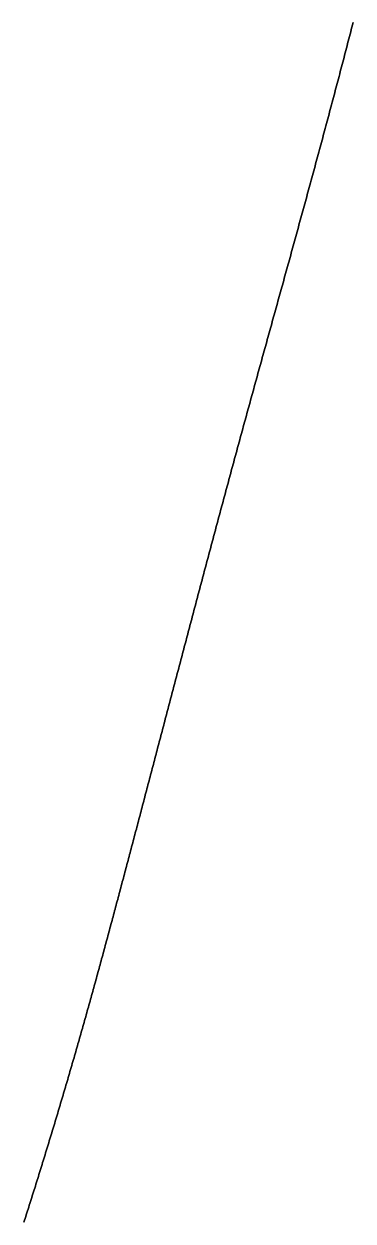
# Model space of a CAD drawing. Header units: inches. Extents: x 130170 to 284068, y 377793 to 804530.
# Drawn here: x 260494.7 to 260509.1, y 746083.3 to 746135.8 of the extents above; entities that cross this region are included whole.
import ezdxf

# ---------------------------------------------------------------- set-up
doc = ezdxf.new("R2010")
doc.units = ezdxf.units.IN
doc.header["$MEASUREMENT"] = 0
doc.layers.add('muni_il', color=7, linetype='Continuous')

msp = doc.modelspace()

# ---------------------------------------------------------------- linework, layer by layer
at = {"layer": 'muni_il'}
for points in [[(260494.651, 746083.234), (260494.677, 746083.315), (260494.704, 746083.397), (260494.73, 746083.479), (260494.756, 746083.561), (260494.782, 746083.643), (260494.808, 746083.726), (260494.835, 746083.809), (260494.861, 746083.892), (260494.887, 746083.975), (260494.914, 746084.058), (260494.94, 746084.142), (260494.967, 746084.226), (260494.993, 746084.31), (260495.02, 746084.394), (260495.046, 746084.478), (260495.073, 746084.563), (260495.099, 746084.647), (260495.126, 746084.732), (260495.153, 746084.817), (260495.179, 746084.902), (260495.206, 746084.987), (260495.233, 746085.073), (260495.259, 746085.158), (260495.286, 746085.244), (260495.313, 746085.33), (260495.339, 746085.415), (260495.366, 746085.501), (260495.393, 746085.587), (260495.42, 746085.674), (260495.446, 746085.76), (260495.473, 746085.846), (260495.5, 746085.933), (260495.526, 746086.019), (260495.553, 746086.106), (260495.58, 746086.192), (260495.606, 746086.279), (260495.633, 746086.366), (260495.66, 746086.453), (260495.686, 746086.54), (260495.713, 746086.627), (260495.739, 746086.714), (260495.766, 746086.801), (260495.792, 746086.888), (260495.819, 746086.975), (260495.845, 746087.062), (260495.872, 746087.149), (260495.898, 746087.236), (260495.925, 746087.324), (260495.951, 746087.411), (260495.978, 746087.498), (260496.004, 746087.586), (260496.03, 746087.673), (260496.056, 746087.76), (260496.083, 746087.847), (260496.109, 746087.935), (260496.135, 746088.022), (260496.161, 746088.109), (260496.187, 746088.196), (260496.213, 746088.284), (260496.239, 746088.371), (260496.265, 746088.458), (260496.291, 746088.545), (260496.317, 746088.633), (260496.343, 746088.72), (260496.369, 746088.807), (260496.395, 746088.894), (260496.42, 746088.981), (260496.446, 746089.068), (260496.472, 746089.155), (260496.497, 746089.242), (260496.523, 746089.329), (260496.548, 746089.416), (260496.574, 746089.503), (260496.599, 746089.59), (260496.624, 746089.676), (260496.65, 746089.763), (260496.675, 746089.85), (260496.7, 746089.936), (260496.725, 746090.023), (260496.751, 746090.109), (260496.776, 746090.196), (260496.801, 746090.282), (260496.826, 746090.369), (260496.851, 746090.455), (260496.876, 746090.541), (260496.9, 746090.627), (260496.925, 746090.714), (260496.95, 746090.8), (260496.975, 746090.886), (260496.999, 746090.972), (260497.024, 746091.057), (260497.048, 746091.143), (260497.073, 746091.229), (260497.097, 746091.315), (260497.122, 746091.401), (260497.146, 746091.486), (260497.171, 746091.572), (260497.195, 746091.658), (260497.219, 746091.743), (260497.243, 746091.829), (260497.267, 746091.914), (260497.292, 746091.999), (260497.315, 746092.084), (260497.339, 746092.17), (260497.364, 746092.255), (260497.387, 746092.34), (260497.411, 746092.425), (260497.435, 746092.51), (260497.459, 746092.595), (260497.483, 746092.68), (260497.506, 746092.765), (260497.53, 746092.85), (260497.554, 746092.935), (260497.577, 746093.019), (260497.601, 746093.104), (260497.624, 746093.189), (260497.648, 746093.273), (260497.672, 746093.358), (260497.695, 746093.443), (260497.718, 746093.527), (260497.742, 746093.612), (260497.765, 746093.696), (260497.788, 746093.781), (260497.812, 746093.865), (260497.835, 746093.95), (260497.858, 746094.034), (260497.881, 746094.118), (260497.904, 746094.203), (260497.928, 746094.287), (260497.951, 746094.371), (260497.974, 746094.455), (260497.997, 746094.54), (260498.02, 746094.624), (260498.043, 746094.708), (260498.066, 746094.792), (260498.089, 746094.876), (260498.112, 746094.961), (260498.134, 746095.045), (260498.157, 746095.129), (260498.18, 746095.213), (260498.203, 746095.298), (260498.226, 746095.382), (260498.249, 746095.466), (260498.271, 746095.55), (260498.294, 746095.634), (260498.317, 746095.718), (260498.34, 746095.803), (260498.362, 746095.887), (260498.385, 746095.971), (260498.408, 746096.055), (260498.431, 746096.14), (260498.453, 746096.224), (260498.476, 746096.308), (260498.499, 746096.393), (260498.521, 746096.477), (260498.544, 746096.561), (260498.567, 746096.646), (260498.589, 746096.73), (260498.612, 746096.815), (260498.635, 746096.899), (260498.657, 746096.984), (260498.68, 746097.068), (260498.702, 746097.153), (260498.725, 746097.238), (260498.748, 746097.322), (260498.77, 746097.407), (260498.793, 746097.492), (260498.816, 746097.577), (260498.838, 746097.662), (260498.861, 746097.747), (260498.884, 746097.832), (260498.906, 746097.917), (260498.929, 746098.002), (260498.951, 746098.087), (260498.974, 746098.172), (260498.997, 746098.257), (260499.019, 746098.342), (260499.042, 746098.428), (260499.065, 746098.513), (260499.088, 746098.599), (260499.11, 746098.684), (260499.133, 746098.77), (260499.156, 746098.855), (260499.178, 746098.941), (260499.201, 746099.027), (260499.224, 746099.113), (260499.247, 746099.199), (260499.269, 746099.285), (260499.292, 746099.371), (260499.315, 746099.457), (260499.338, 746099.543), (260499.361, 746099.63), (260499.384, 746099.716), (260499.406, 746099.803), (260499.429, 746099.889), (260499.452, 746099.976), (260499.475, 746100.062), (260499.498, 746100.149), (260499.521, 746100.236), (260499.544, 746100.323), (260499.567, 746100.41), (260499.59, 746100.497), (260499.613, 746100.584), (260499.636, 746100.671), (260499.659, 746100.759), (260499.682, 746100.846), (260499.705, 746100.934), (260499.728, 746101.021), (260499.751, 746101.109), (260499.774, 746101.197), (260499.798, 746101.285), (260499.821, 746101.373), (260499.844, 746101.461), (260499.867, 746101.549), (260499.891, 746101.637), (260499.914, 746101.725), (260499.937, 746101.814), (260499.96, 746101.902), (260499.984, 746101.991), (260500.007, 746102.079), (260500.03, 746102.168), (260500.054, 746102.257), (260500.077, 746102.346), (260500.101, 746102.435), (260500.124, 746102.524), (260500.148, 746102.613), (260500.171, 746102.702), (260500.195, 746102.792), (260500.218, 746102.881), (260500.242, 746102.971), (260500.265, 746103.06), (260500.289, 746103.15), (260500.313, 746103.24), (260500.336, 746103.33), (260500.36, 746103.42), (260500.384, 746103.51), (260500.408, 746103.6), (260500.431, 746103.69), (260500.455, 746103.781), (260500.479, 746103.871), (260500.503, 746103.961), (260500.526, 746104.052), (260500.55, 746104.143), (260500.574, 746104.233), (260500.598, 746104.324), (260500.622, 746104.415), (260500.646, 746104.506), (260500.67, 746104.597), (260500.694, 746104.689), (260500.718, 746104.78), (260500.742, 746104.871), (260500.766, 746104.963), (260500.79, 746105.054), (260500.815, 746105.146), (260500.839, 746105.237), (260500.863, 746105.329), (260500.887, 746105.421), (260500.911, 746105.513), (260500.935, 746105.605), (260500.96, 746105.697), (260500.984, 746105.789), (260501.008, 746105.881), (260501.033, 746105.973), (260501.057, 746106.066), (260501.081, 746106.158), (260501.106, 746106.251), (260501.13, 746106.343), (260501.154, 746106.436), (260501.179, 746106.529), (260501.203, 746106.621), (260501.228, 746106.714), (260501.252, 746106.807), (260501.277, 746106.9), (260501.301, 746106.993), (260501.326, 746107.086), (260501.35, 746107.179), (260501.375, 746107.273), (260501.4, 746107.366), (260501.424, 746107.459), (260501.449, 746107.553), (260501.474, 746107.646), (260501.498, 746107.74), (260501.523, 746107.833), (260501.548, 746107.927), (260501.572, 746108.021), (260501.597, 746108.114), (260501.622, 746108.208), (260501.647, 746108.302), (260501.672, 746108.396), (260501.696, 746108.49), (260501.721, 746108.584), (260501.746, 746108.678), (260501.771, 746108.772), (260501.796, 746108.866), (260501.821, 746108.961), (260501.846, 746109.055), (260501.871, 746109.149), (260501.896, 746109.244), (260501.921, 746109.338), (260501.946, 746109.433), (260501.971, 746109.527), (260501.996, 746109.622), (260502.021, 746109.716), (260502.046, 746109.811), (260502.071, 746109.906), (260502.096, 746110), (260502.121, 746110.095), (260502.146, 746110.19), (260502.171, 746110.285), (260502.196, 746110.38), (260502.222, 746110.475), (260502.247, 746110.57), (260502.272, 746110.665), (260502.297, 746110.76), (260502.322, 746110.855), (260502.348, 746110.95), (260502.373, 746111.045), (260502.398, 746111.14), (260502.424, 746111.236), (260502.449, 746111.331), (260502.474, 746111.426), (260502.5, 746111.522), (260502.525, 746111.617), (260502.55, 746111.712), (260502.576, 746111.808), (260502.601, 746111.903), (260502.627, 746111.999), (260502.652, 746112.094), (260502.678, 746112.19), (260502.703, 746112.285), (260502.729, 746112.381), (260502.754, 746112.476), (260502.78, 746112.572), (260502.805, 746112.668), (260502.831, 746112.763), (260502.856, 746112.859), (260502.882, 746112.955), (260502.907, 746113.05), (260502.933, 746113.146), (260502.959, 746113.242), (260502.984, 746113.338), (260503.01, 746113.434), (260503.036, 746113.53), (260503.061, 746113.626), (260503.087, 746113.722), (260503.113, 746113.818), (260503.139, 746113.914), (260503.164, 746114.01), (260503.19, 746114.106), (260503.216, 746114.202), (260503.242, 746114.298), (260503.268, 746114.394), (260503.293, 746114.49), (260503.319, 746114.586), (260503.345, 746114.682), (260503.371, 746114.779), (260503.397, 746114.875), (260503.423, 746114.971), (260503.449, 746115.067), (260503.475, 746115.164), (260503.501, 746115.26), (260503.527, 746115.356), (260503.553, 746115.453), (260503.579, 746115.549), (260503.605, 746115.646), (260503.631, 746115.742), (260503.657, 746115.838), (260503.683, 746115.935), (260503.709, 746116.031), (260503.736, 746116.128), (260503.762, 746116.225), (260503.788, 746116.321), (260503.814, 746116.418), (260503.84, 746116.514), (260503.867, 746116.611), (260503.893, 746116.708), (260503.919, 746116.805), (260503.946, 746116.901), (260503.972, 746116.998), (260503.998, 746117.095), (260504.025, 746117.192), (260504.051, 746117.289), (260504.077, 746117.386), (260504.104, 746117.483), (260504.13, 746117.58), (260504.157, 746117.677), (260504.183, 746117.774), (260504.21, 746117.871), (260504.236, 746117.968), (260504.263, 746118.065), (260504.289, 746118.162), (260504.316, 746118.26), (260504.343, 746118.357), (260504.369, 746118.454), (260504.396, 746118.552), (260504.423, 746118.649), (260504.449, 746118.747), (260504.476, 746118.844), (260504.503, 746118.942), (260504.529, 746119.039), (260504.556, 746119.137), (260504.583, 746119.234), (260504.61, 746119.332), (260504.637, 746119.43), (260504.664, 746119.527), (260504.69, 746119.625), (260504.717, 746119.723), (260504.744, 746119.821), (260504.771, 746119.919), (260504.798, 746120.017), (260504.825, 746120.115), (260504.852, 746120.213), (260504.879, 746120.311), (260504.906, 746120.409), (260504.933, 746120.508), (260504.961, 746120.606), (260504.988, 746120.704), (260505.015, 746120.803), (260505.042, 746120.901), (260505.069, 746121), (260505.096, 746121.098), (260505.124, 746121.197), (260505.151, 746121.296), (260505.178, 746121.394), (260505.205, 746121.493), (260505.233, 746121.592), (260505.26, 746121.691), (260505.288, 746121.79), (260505.315, 746121.889), (260505.342, 746121.988), (260505.37, 746122.087), (260505.397, 746122.186), (260505.425, 746122.285), (260505.452, 746122.385), (260505.48, 746122.484), (260505.507, 746122.584), (260505.535, 746122.683), (260505.562, 746122.783), (260505.59, 746122.882), (260505.617, 746122.982), (260505.645, 746123.082), (260505.673, 746123.182), (260505.7, 746123.282), (260505.728, 746123.382), (260505.756, 746123.482), (260505.784, 746123.582), (260505.811, 746123.682), (260505.839, 746123.782), (260505.867, 746123.882), (260505.895, 746123.983), (260505.922, 746124.083), (260505.95, 746124.184), (260505.978, 746124.284), (260506.006, 746124.385), (260506.034, 746124.486), (260506.062, 746124.587), (260506.09, 746124.687), (260506.117, 746124.788), (260506.145, 746124.889), (260506.173, 746124.99), (260506.201, 746125.091), (260506.229, 746125.193), (260506.257, 746125.294), (260506.285, 746125.395), (260506.313, 746125.497), (260506.341, 746125.598), (260506.369, 746125.7), (260506.397, 746125.801), (260506.425, 746125.903), (260506.454, 746126.005), (260506.482, 746126.106), (260506.51, 746126.208), (260506.538, 746126.31), (260506.566, 746126.412), (260506.594, 746126.514), (260506.622, 746126.616), (260506.65, 746126.719), (260506.679, 746126.821), (260506.707, 746126.923), (260506.735, 746127.026), (260506.763, 746127.128), (260506.791, 746127.231), (260506.819, 746127.333), (260506.848, 746127.436), (260506.876, 746127.538), (260506.904, 746127.641), (260506.932, 746127.744), (260506.96, 746127.847), (260506.988, 746127.95), (260507.017, 746128.053), (260507.045, 746128.156), (260507.073, 746128.259), (260507.101, 746128.362), (260507.129, 746128.465), (260507.158, 746128.568), (260507.186, 746128.671), (260507.214, 746128.775), (260507.242, 746128.878), (260507.27, 746128.982), (260507.298, 746129.085), (260507.327, 746129.189), (260507.355, 746129.292), (260507.383, 746129.396), (260507.411, 746129.499), (260507.439, 746129.603), (260507.467, 746129.707), (260507.495, 746129.81), (260507.524, 746129.914), (260507.552, 746130.018), (260507.58, 746130.121), (260507.608, 746130.225), (260507.636, 746130.329), (260507.664, 746130.433), (260507.692, 746130.537), (260507.72, 746130.641), (260507.748, 746130.745), (260507.776, 746130.848), (260507.804, 746130.952), (260507.832, 746131.056), (260507.86, 746131.16), (260507.888, 746131.264), (260507.915, 746131.368), (260507.943, 746131.472), (260507.971, 746131.576), (260507.999, 746131.68), (260508.027, 746131.784), (260508.055, 746131.888), (260508.082, 746131.992), (260508.11, 746132.096), (260508.138, 746132.2), (260508.165, 746132.303), (260508.193, 746132.407), (260508.22, 746132.511), (260508.248, 746132.615), (260508.276, 746132.719), (260508.303, 746132.822), (260508.331, 746132.926), (260508.358, 746133.03), (260508.386, 746133.133), (260508.413, 746133.237), (260508.44, 746133.341), (260508.468, 746133.444), (260508.495, 746133.547), (260508.522, 746133.651), (260508.549, 746133.754), (260508.576, 746133.858), (260508.604, 746133.961), (260508.631, 746134.064), (260508.658, 746134.167), (260508.685, 746134.27), (260508.712, 746134.373), (260508.739, 746134.476), (260508.765, 746134.579), (260508.792, 746134.681), (260508.819, 746134.784), (260508.846, 746134.887), (260508.872, 746134.989), (260508.899, 746135.091), (260508.926, 746135.194), (260508.952, 746135.296), (260508.979, 746135.398), (260509.005, 746135.5), (260509.031, 746135.602), (260509.058, 746135.703), (260509.084, 746135.805), (260509.11, 746135.907)], [(260509.11, 746135.907), (260509.084, 746135.805), (260509.058, 746135.703), (260509.031, 746135.602), (260509.005, 746135.5), (260508.979, 746135.398), (260508.952, 746135.296), (260508.926, 746135.194), (260508.899, 746135.091), (260508.872, 746134.989), (260508.846, 746134.887), (260508.819, 746134.784), (260508.792, 746134.681), (260508.765, 746134.579), (260508.739, 746134.476), (260508.712, 746134.373), (260508.685, 746134.27), (260508.658, 746134.167), (260508.631, 746134.064), (260508.604, 746133.961), (260508.576, 746133.858), (260508.549, 746133.754), (260508.522, 746133.651), (260508.495, 746133.547), (260508.468, 746133.444), (260508.44, 746133.341), (260508.413, 746133.237), (260508.386, 746133.133), (260508.358, 746133.03), (260508.331, 746132.926), (260508.303, 746132.822), (260508.276, 746132.719), (260508.248, 746132.615), (260508.22, 746132.511), (260508.193, 746132.407), (260508.165, 746132.303), (260508.138, 746132.2), (260508.11, 746132.096), (260508.082, 746131.992), (260508.055, 746131.888), (260508.027, 746131.784), (260507.999, 746131.68), (260507.971, 746131.576), (260507.943, 746131.472), (260507.915, 746131.368), (260507.888, 746131.264), (260507.86, 746131.16), (260507.832, 746131.056), (260507.804, 746130.952), (260507.776, 746130.848), (260507.748, 746130.745), (260507.72, 746130.641), (260507.692, 746130.537), (260507.664, 746130.433), (260507.636, 746130.329), (260507.608, 746130.225), (260507.58, 746130.121), (260507.552, 746130.018), (260507.524, 746129.914), (260507.495, 746129.81), (260507.467, 746129.707), (260507.439, 746129.603), (260507.411, 746129.499), (260507.383, 746129.396), (260507.355, 746129.292), (260507.327, 746129.189), (260507.298, 746129.085), (260507.27, 746128.982), (260507.242, 746128.878), (260507.214, 746128.775), (260507.186, 746128.671), (260507.158, 746128.568), (260507.129, 746128.465), (260507.101, 746128.362), (260507.073, 746128.259), (260507.045, 746128.156), (260507.017, 746128.053), (260506.988, 746127.95), (260506.96, 746127.847), (260506.932, 746127.744), (260506.904, 746127.641), (260506.876, 746127.538), (260506.848, 746127.436), (260506.819, 746127.333), (260506.791, 746127.231), (260506.763, 746127.128), (260506.735, 746127.026), (260506.707, 746126.923), (260506.679, 746126.821), (260506.65, 746126.719), (260506.622, 746126.616), (260506.594, 746126.514), (260506.566, 746126.412), (260506.538, 746126.31), (260506.51, 746126.208), (260506.482, 746126.106), (260506.454, 746126.005), (260506.425, 746125.903), (260506.397, 746125.801), (260506.369, 746125.7), (260506.341, 746125.598), (260506.313, 746125.497), (260506.285, 746125.395), (260506.257, 746125.294), (260506.229, 746125.193), (260506.201, 746125.091), (260506.173, 746124.99), (260506.145, 746124.889), (260506.117, 746124.788), (260506.09, 746124.687), (260506.062, 746124.587), (260506.034, 746124.486), (260506.006, 746124.385), (260505.978, 746124.284), (260505.95, 746124.184), (260505.922, 746124.083), (260505.895, 746123.983), (260505.867, 746123.882), (260505.839, 746123.782), (260505.811, 746123.682), (260505.784, 746123.582), (260505.756, 746123.482), (260505.728, 746123.382), (260505.7, 746123.282), (260505.673, 746123.182), (260505.645, 746123.082), (260505.617, 746122.982), (260505.59, 746122.882), (260505.562, 746122.783), (260505.535, 746122.683), (260505.507, 746122.584), (260505.48, 746122.484), (260505.452, 746122.385), (260505.425, 746122.285), (260505.397, 746122.186), (260505.37, 746122.087), (260505.342, 746121.988), (260505.315, 746121.889), (260505.288, 746121.79), (260505.26, 746121.691), (260505.233, 746121.592), (260505.205, 746121.493), (260505.178, 746121.394), (260505.151, 746121.296), (260505.124, 746121.197), (260505.096, 746121.098), (260505.069, 746121), (260505.042, 746120.901), (260505.015, 746120.803), (260504.988, 746120.704), (260504.961, 746120.606), (260504.933, 746120.508), (260504.906, 746120.409), (260504.879, 746120.311), (260504.852, 746120.213), (260504.825, 746120.115), (260504.798, 746120.017), (260504.771, 746119.919), (260504.744, 746119.821), (260504.717, 746119.723), (260504.69, 746119.625), (260504.664, 746119.527), (260504.637, 746119.43), (260504.61, 746119.332), (260504.583, 746119.234), (260504.556, 746119.137), (260504.529, 746119.039), (260504.503, 746118.942), (260504.476, 746118.844), (260504.449, 746118.747), (260504.423, 746118.649), (260504.396, 746118.552), (260504.369, 746118.454), (260504.343, 746118.357), (260504.316, 746118.26), (260504.289, 746118.162), (260504.263, 746118.065), (260504.236, 746117.968), (260504.21, 746117.871), (260504.183, 746117.774), (260504.157, 746117.677), (260504.13, 746117.58), (260504.104, 746117.483), (260504.077, 746117.386), (260504.051, 746117.289), (260504.025, 746117.192), (260503.998, 746117.095), (260503.972, 746116.998), (260503.946, 746116.901), (260503.919, 746116.805), (260503.893, 746116.708), (260503.867, 746116.611), (260503.84, 746116.514), (260503.814, 746116.418), (260503.788, 746116.321), (260503.762, 746116.225), (260503.736, 746116.128), (260503.709, 746116.031), (260503.683, 746115.935), (260503.657, 746115.838), (260503.631, 746115.742), (260503.605, 746115.646), (260503.579, 746115.549), (260503.553, 746115.453), (260503.527, 746115.356), (260503.501, 746115.26), (260503.475, 746115.164), (260503.449, 746115.067), (260503.423, 746114.971), (260503.397, 746114.875), (260503.371, 746114.779), (260503.345, 746114.682), (260503.319, 746114.586), (260503.293, 746114.49), (260503.268, 746114.394), (260503.242, 746114.298), (260503.216, 746114.202), (260503.19, 746114.106), (260503.164, 746114.01), (260503.139, 746113.914), (260503.113, 746113.818), (260503.087, 746113.722), (260503.061, 746113.626), (260503.036, 746113.53), (260503.01, 746113.434), (260502.984, 746113.338), (260502.959, 746113.242), (260502.933, 746113.146), (260502.907, 746113.05), (260502.882, 746112.955), (260502.856, 746112.859), (260502.831, 746112.763), (260502.805, 746112.668), (260502.78, 746112.572), (260502.754, 746112.476), (260502.729, 746112.381), (260502.703, 746112.285), (260502.678, 746112.19), (260502.652, 746112.094), (260502.627, 746111.999), (260502.601, 746111.903), (260502.576, 746111.808), (260502.55, 746111.712), (260502.525, 746111.617), (260502.5, 746111.522), (260502.474, 746111.426), (260502.449, 746111.331), (260502.424, 746111.236), (260502.398, 746111.14), (260502.373, 746111.045), (260502.348, 746110.95), (260502.322, 746110.855), (260502.297, 746110.76), (260502.272, 746110.665), (260502.247, 746110.57), (260502.222, 746110.475), (260502.196, 746110.38), (260502.171, 746110.285), (260502.146, 746110.19), (260502.121, 746110.095), (260502.096, 746110), (260502.071, 746109.906), (260502.046, 746109.811), (260502.021, 746109.716), (260501.996, 746109.622), (260501.971, 746109.527), (260501.946, 746109.433), (260501.921, 746109.338), (260501.896, 746109.244), (260501.871, 746109.149), (260501.846, 746109.055), (260501.821, 746108.961), (260501.796, 746108.866), (260501.771, 746108.772), (260501.746, 746108.678), (260501.721, 746108.584), (260501.696, 746108.49), (260501.672, 746108.396), (260501.647, 746108.302), (260501.622, 746108.208), (260501.597, 746108.114), (260501.572, 746108.021), (260501.548, 746107.927), (260501.523, 746107.833), (260501.498, 746107.74), (260501.474, 746107.646), (260501.449, 746107.553), (260501.424, 746107.459), (260501.4, 746107.366), (260501.375, 746107.273), (260501.35, 746107.179), (260501.326, 746107.086), (260501.301, 746106.993), (260501.277, 746106.9), (260501.252, 746106.807), (260501.228, 746106.714), (260501.203, 746106.621), (260501.179, 746106.529), (260501.154, 746106.436), (260501.13, 746106.343), (260501.106, 746106.251), (260501.081, 746106.158), (260501.057, 746106.066), (260501.033, 746105.973), (260501.008, 746105.881), (260500.984, 746105.789), (260500.96, 746105.697), (260500.935, 746105.605), (260500.911, 746105.513), (260500.887, 746105.421), (260500.863, 746105.329), (260500.839, 746105.237), (260500.815, 746105.146), (260500.79, 746105.054), (260500.766, 746104.963), (260500.742, 746104.871), (260500.718, 746104.78), (260500.694, 746104.689), (260500.67, 746104.597), (260500.646, 746104.506), (260500.622, 746104.415), (260500.598, 746104.324), (260500.574, 746104.233), (260500.55, 746104.143), (260500.526, 746104.052), (260500.503, 746103.961), (260500.479, 746103.871), (260500.455, 746103.781), (260500.431, 746103.69), (260500.408, 746103.6), (260500.384, 746103.51), (260500.36, 746103.42), (260500.336, 746103.33), (260500.313, 746103.24), (260500.289, 746103.15), (260500.265, 746103.06), (260500.242, 746102.971), (260500.218, 746102.881), (260500.195, 746102.792), (260500.171, 746102.702), (260500.148, 746102.613), (260500.124, 746102.524), (260500.101, 746102.435), (260500.077, 746102.346), (260500.054, 746102.257), (260500.03, 746102.168), (260500.007, 746102.079), (260499.984, 746101.991), (260499.96, 746101.902), (260499.937, 746101.814), (260499.914, 746101.725), (260499.891, 746101.637), (260499.867, 746101.549), (260499.844, 746101.461), (260499.821, 746101.373), (260499.798, 746101.285), (260499.774, 746101.197), (260499.751, 746101.109), (260499.728, 746101.021), (260499.705, 746100.934), (260499.682, 746100.846), (260499.659, 746100.759), (260499.636, 746100.671), (260499.613, 746100.584), (260499.59, 746100.497), (260499.567, 746100.41), (260499.544, 746100.323), (260499.521, 746100.236), (260499.498, 746100.149), (260499.475, 746100.062), (260499.452, 746099.976), (260499.429, 746099.889), (260499.406, 746099.803), (260499.384, 746099.716), (260499.361, 746099.63), (260499.338, 746099.543), (260499.315, 746099.457), (260499.292, 746099.371), (260499.269, 746099.285), (260499.247, 746099.199), (260499.224, 746099.113), (260499.201, 746099.027), (260499.178, 746098.941), (260499.156, 746098.855), (260499.133, 746098.77), (260499.11, 746098.684), (260499.088, 746098.599), (260499.065, 746098.513), (260499.042, 746098.428), (260499.019, 746098.342), (260498.997, 746098.257), (260498.974, 746098.172), (260498.951, 746098.087), (260498.929, 746098.002), (260498.906, 746097.917), (260498.884, 746097.832), (260498.861, 746097.747), (260498.838, 746097.662), (260498.816, 746097.577), (260498.793, 746097.492), (260498.77, 746097.407), (260498.748, 746097.322), (260498.725, 746097.238), (260498.702, 746097.153), (260498.68, 746097.068), (260498.657, 746096.984), (260498.635, 746096.899), (260498.612, 746096.815), (260498.589, 746096.73), (260498.567, 746096.646), (260498.544, 746096.561), (260498.521, 746096.477), (260498.499, 746096.393), (260498.476, 746096.308), (260498.453, 746096.224), (260498.431, 746096.14), (260498.408, 746096.055), (260498.385, 746095.971), (260498.362, 746095.887), (260498.34, 746095.803), (260498.317, 746095.718), (260498.294, 746095.634), (260498.271, 746095.55), (260498.249, 746095.466), (260498.226, 746095.382), (260498.203, 746095.298), (260498.18, 746095.213), (260498.157, 746095.129), (260498.134, 746095.045), (260498.112, 746094.961), (260498.089, 746094.876), (260498.066, 746094.792), (260498.043, 746094.708), (260498.02, 746094.624), (260497.997, 746094.54), (260497.974, 746094.455), (260497.951, 746094.371), (260497.928, 746094.287), (260497.904, 746094.203), (260497.881, 746094.118), (260497.858, 746094.034), (260497.835, 746093.95), (260497.812, 746093.865), (260497.788, 746093.781), (260497.765, 746093.696), (260497.742, 746093.612), (260497.718, 746093.527), (260497.695, 746093.443), (260497.672, 746093.358), (260497.648, 746093.273), (260497.624, 746093.189), (260497.601, 746093.104), (260497.577, 746093.019), (260497.554, 746092.935), (260497.53, 746092.85), (260497.506, 746092.765), (260497.483, 746092.68), (260497.459, 746092.595), (260497.435, 746092.51), (260497.411, 746092.425), (260497.387, 746092.34), (260497.364, 746092.255), (260497.339, 746092.17), (260497.315, 746092.084), (260497.292, 746091.999), (260497.267, 746091.914), (260497.243, 746091.829), (260497.219, 746091.743), (260497.195, 746091.658), (260497.171, 746091.572), (260497.146, 746091.486), (260497.122, 746091.401), (260497.097, 746091.315), (260497.073, 746091.229), (260497.048, 746091.143), (260497.024, 746091.057), (260496.999, 746090.972), (260496.975, 746090.886), (260496.95, 746090.8), (260496.925, 746090.714), (260496.9, 746090.627), (260496.876, 746090.541), (260496.851, 746090.455), (260496.826, 746090.369), (260496.801, 746090.282), (260496.776, 746090.196), (260496.751, 746090.109), (260496.725, 746090.023), (260496.7, 746089.936), (260496.675, 746089.85), (260496.65, 746089.763), (260496.624, 746089.676), (260496.599, 746089.59), (260496.574, 746089.503), (260496.548, 746089.416), (260496.523, 746089.329), (260496.497, 746089.242), (260496.472, 746089.155), (260496.446, 746089.068), (260496.42, 746088.981), (260496.395, 746088.894), (260496.369, 746088.807), (260496.343, 746088.72), (260496.317, 746088.633), (260496.291, 746088.545), (260496.265, 746088.458), (260496.239, 746088.371), (260496.213, 746088.284), (260496.187, 746088.196), (260496.161, 746088.109), (260496.135, 746088.022), (260496.109, 746087.935), (260496.083, 746087.847), (260496.056, 746087.76), (260496.03, 746087.673), (260496.004, 746087.586), (260495.978, 746087.498), (260495.951, 746087.411), (260495.925, 746087.324), (260495.898, 746087.236), (260495.872, 746087.149), (260495.845, 746087.062), (260495.819, 746086.975), (260495.792, 746086.888), (260495.766, 746086.801), (260495.739, 746086.714), (260495.713, 746086.627), (260495.686, 746086.54), (260495.66, 746086.453), (260495.633, 746086.366), (260495.606, 746086.279), (260495.58, 746086.192), (260495.553, 746086.106), (260495.526, 746086.019), (260495.5, 746085.933), (260495.473, 746085.846), (260495.446, 746085.76), (260495.42, 746085.674), (260495.393, 746085.587), (260495.366, 746085.501), (260495.339, 746085.415), (260495.313, 746085.33), (260495.286, 746085.244), (260495.259, 746085.158), (260495.233, 746085.073), (260495.206, 746084.987), (260495.179, 746084.902), (260495.153, 746084.817), (260495.126, 746084.732), (260495.099, 746084.647), (260495.073, 746084.563), (260495.046, 746084.478), (260495.02, 746084.394), (260494.993, 746084.31), (260494.967, 746084.226), (260494.94, 746084.142), (260494.914, 746084.058), (260494.887, 746083.975), (260494.861, 746083.892), (260494.835, 746083.809), (260494.808, 746083.726), (260494.782, 746083.643), (260494.756, 746083.561), (260494.73, 746083.479), (260494.704, 746083.397), (260494.677, 746083.315), (260494.651, 746083.234)]]:
    msp.add_lwpolyline(points, dxfattribs=at)

doc.saveas('drawing.dxf')
